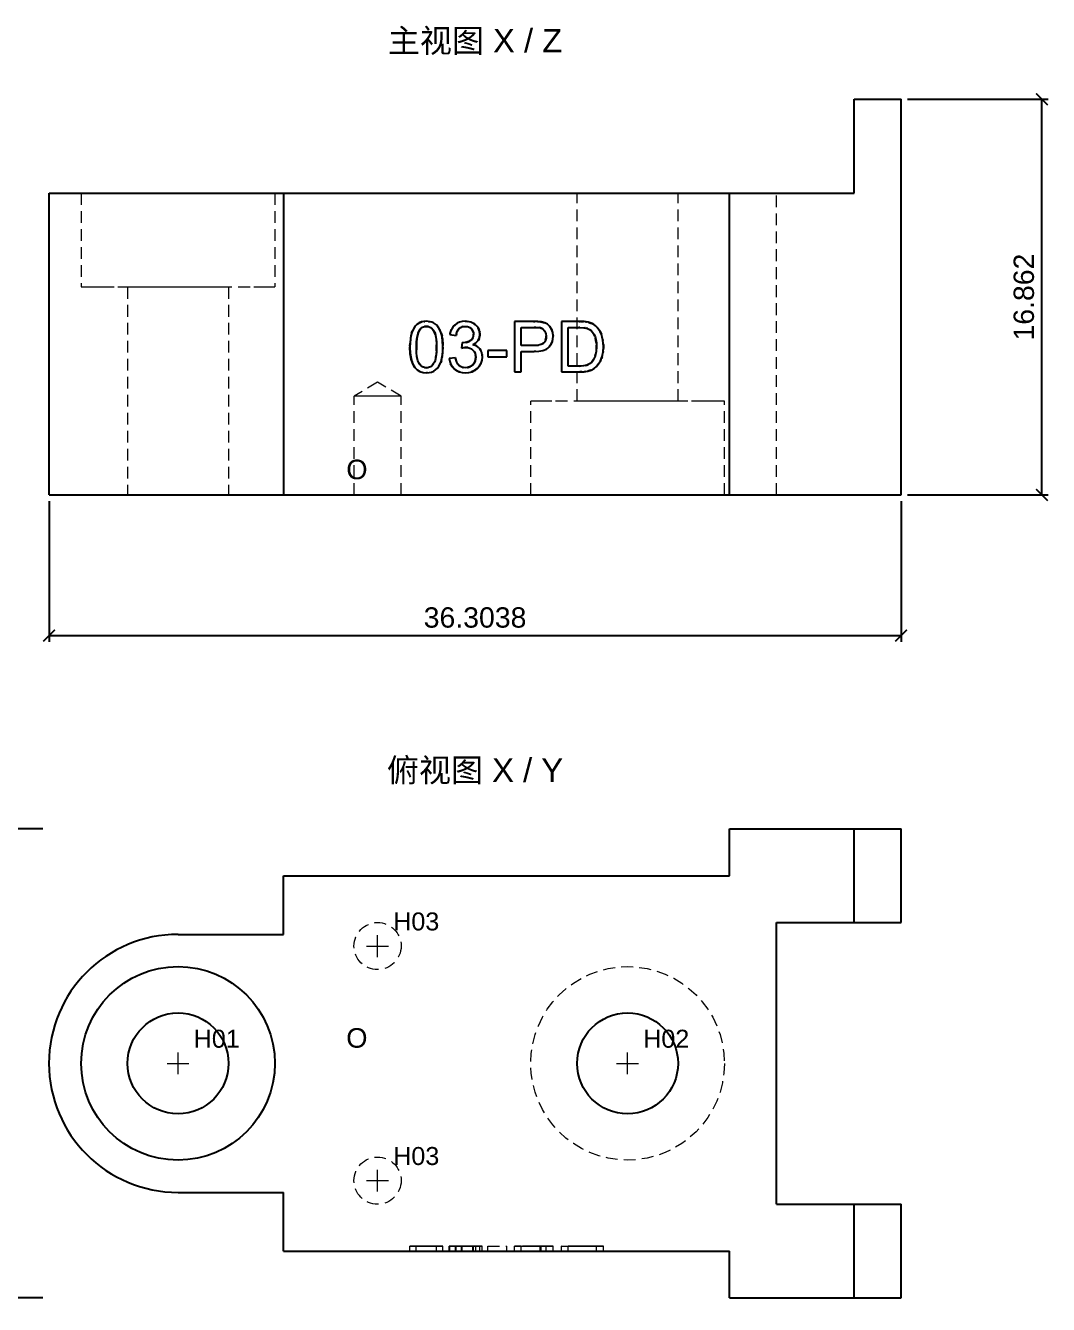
# Model space of a CAD drawing. Header units: millimetres. Extents: x 6 to 222, y 20 to 91.
# Drawn here: x 34.5 to 78.1, y 20.4 to 74.9 of the extents above; entities that cross this region are included whole.
import ezdxf
from ezdxf.enums import TextEntityAlignment as Align

# ---------------------------------------------------------------- set-up
doc = ezdxf.new("R2010")
doc.units = ezdxf.units.MM
doc.linetypes.add('WP_HIDDEN', pattern=[2.3, 1.5, -0.8])
for name, color, linetype, lineweight in [('ANNOTATIONS', 7, 'CONTINUOUS', 18), ('DIMENSIONS', 7, 'CONTINUOUS', 18), ('HIDDEN', 7, 'WP_HIDDEN', 13), ('VISIBLE', 7, 'CONTINUOUS', 25)]:
    doc.layers.add(name, color=color, linetype=linetype, lineweight=lineweight)
doc.styles.add('CJK', font='Arial Unicode.ttf')
doc.styles.add('OpenSansCondensed-Light', font='OpenSansCondensed-Light.ttf')
doc.dimstyles.new('EZDXF', dxfattribs={"dimtxt": 0.25, "dimasz": 0.175, "dimexe": 0.375, "dimexo": 0.125, "dimgap": 0.1, "dimtad": 1, "dimlfac": 100, "dimzin": 12, "dimdsep": 46, "dimtxsty": 'OpenSansCondensed-Light', "dimblk": 'ARCHTICK', "dimcen": 2.5, "dimazin": 3, "dimtfac": 0.5, "dimtmove": 2, "dimatfit": 3})

# ---------------------------------------------------------------- blocks, each defined once
blk = doc.blocks.new('_ARCHTICK')
at = {"color": 0, "linetype": 'BYBLOCK', "const_width": 0.15}
blk.add_lwpolyline([(-0.5, -0.5), (0.5, 0.5)], dxfattribs=at)

msp = doc.modelspace()

# ---------------------------------------------------------------- linework, layer by layer
at = {"layer": 'ANNOTATIONS'}
for p, q in [((49.51229, 35.2), (49.51229, 36.13333)), ((49.04562, 35.66667), (49.97896, 35.66667)), ((41.01229, 30.2), (41.01229, 31.13333)), ((60.16409, 30.2), (60.16409, 31.13333)), ((40.54562, 30.66667), (41.47896, 30.66667)), ((59.69742, 30.66667), (60.63076, 30.66667)), ((49.04562, 25.66667), (49.97896, 25.66667)), ((49.51229, 25.2), (49.51229, 26.13333))]:
    msp.add_line(p, q, dxfattribs=at)
at = {"layer": 'HIDDEN', "ltscale": 0.333333}
for p, q in [((36.88977, 67.76433), (36.88977, 63.76433)), ((45.13977, 67.76433), (45.13977, 63.76433)), ((58.01657, 58.90233), (58.01657, 67.76433)), ((62.31657, 58.90233), (62.31657, 67.76433)), ((66.51477, 54.90233), (66.51477, 67.76433)), ((38.86477, 63.76433), (38.86477, 54.90233)), ((43.16477, 63.76433), (43.16477, 54.90233)), ((49.51477, 59.7062), (48.50977, 59.10233)), ((50.51977, 59.10233), (49.51477, 59.7062)), ((48.50977, 54.90233), (48.50977, 59.10233)), ((50.51977, 54.90233), (50.51977, 59.10233)), ((56.04157, 54.90233), (56.04157, 58.90233)), ((64.29157, 54.90233), (64.29157, 58.90233)), ((66.51477, 54.90233), (71.81857, 54.90233)), ((64.51229, 40.66667), (71.81609, 40.66667)), ((66.51229, 36.66667), (71.81609, 36.66667)), ((66.51229, 24.66667), (71.81609, 24.66667)), ((50.89206, 22.66667), (50.89206, 22.86667)), ((51.16376, 22.66667), (51.16376, 22.86667)), ((52.02437, 22.66667), (52.02437, 22.86667)), ((52.29607, 22.66667), (52.29607, 22.86667)), ((52.56629, 22.66667), (52.56629, 22.86667)), ((52.56629, 22.86667), (52.83065, 22.86667)), ((52.83065, 22.66667), (52.56629, 22.66667)), ((52.85708, 22.86667), (52.59273, 22.86667)), ((52.59273, 22.66667), (52.59273, 22.86667)), ((52.59273, 22.66667), (52.85708, 22.66667)), ((52.83065, 22.66667), (52.83065, 22.86667)), ((52.85708, 22.66667), (52.85708, 22.86667)), ((53.08766, 22.66667), (53.08766, 22.86667)), ((53.08766, 22.86667), (53.11703, 22.86667)), ((53.11703, 22.66667), (53.08766, 22.66667)), ((53.11703, 22.66667), (53.11703, 22.86667)), ((53.57377, 22.66667), (53.57377, 22.86667)), ((53.59874, 22.66667), (53.59874, 22.86667)), ((53.69567, 22.66667), (53.69567, 22.86667)), ((53.87043, 22.66667), (53.87043, 22.86667)), ((53.97617, 22.66667), (53.97617, 22.86667)), ((54.20822, 22.66667), (54.20822, 22.86667)), ((54.20822, 22.86667), (55.02037, 22.86667)), ((55.02037, 22.66667), (54.20822, 22.66667)), ((55.02037, 22.66667), (55.02037, 22.86667)), ((55.3464, 22.66667), (55.3464, 22.86667)), ((55.3464, 22.86667), (56.15855, 22.86667)), ((55.63131, 22.86667), (55.3464, 22.86667)), ((56.15855, 22.66667), (55.3464, 22.66667)), ((55.3464, 22.66667), (55.63131, 22.66667)), ((56.18352, 22.86667), (55.63131, 22.86667)), ((55.63131, 22.66667), (55.63131, 22.86667)), ((55.63131, 22.86667), (56.18792, 22.86667)), ((56.18205, 22.86667), (55.63131, 22.86667)), ((55.63131, 22.66667), (56.18352, 22.66667)), ((56.18792, 22.66667), (55.63131, 22.66667)), ((55.63131, 22.66667), (56.18205, 22.66667)), ((56.44787, 22.66667), (56.44787, 22.86667)), ((56.48605, 22.66667), (56.48605, 22.86667)), ((56.69607, 22.66667), (56.69607, 22.86667)), ((56.98979, 22.66667), (56.98979, 22.86667)), ((57.35254, 22.66667), (57.35254, 22.86667)), ((57.35254, 22.86667), (58.0942, 22.86667)), ((58.12945, 22.86667), (57.35254, 22.86667)), ((58.0942, 22.66667), (57.35254, 22.66667)), ((57.35254, 22.66667), (58.12945, 22.66667)), ((57.63746, 22.86667), (58.09714, 22.86667)), ((58.08979, 22.86667), (57.63746, 22.86667)), ((57.63746, 22.66667), (57.63746, 22.86667)), ((58.09714, 22.66667), (57.63746, 22.66667)), ((57.63746, 22.66667), (58.08979, 22.66667)), ((58.83879, 22.66667), (58.83879, 22.86667)), ((59.13252, 22.66667), (59.13252, 22.86667)), ((64.51229, 20.66667), (71.81609, 20.66667))]:
    msp.add_line(p, q, dxfattribs=at)
for points in [[(36.88977, 67.76433), (36.99319, 67.76433), (37.29827, 67.76433), (37.78971, 67.76433), (38.44287, 67.76433), (39.225, 67.76433), (40.09687, 67.76433), (41.01477, 67.76433), (41.93267, 67.76433), (42.80454, 67.76433), (43.58666, 67.76433), (44.23982, 67.76433), (44.73126, 67.76433), (45.03634, 67.76433), (45.13977, 67.76433)], [(62.31657, 67.76433), (62.26266, 67.76433), (62.10365, 67.76433), (61.8475, 67.76433), (61.50707, 67.76433), (61.09942, 67.76433), (60.64499, 67.76433), (60.16657, 67.76433), (59.68815, 67.76433), (59.23372, 67.76433), (58.82606, 67.76433), (58.48563, 67.76433), (58.22948, 67.76433), (58.07047, 67.76433), (58.01657, 67.76433)], [(36.88977, 63.76433), (36.99319, 63.76433), (37.29827, 63.76433), (37.78971, 63.76433), (38.44287, 63.76433), (39.225, 63.76433), (40.09687, 63.76433), (41.01477, 63.76433), (41.93267, 63.76433), (42.80454, 63.76433), (43.58666, 63.76433), (44.23982, 63.76433), (44.73126, 63.76433), (45.03634, 63.76433), (45.13977, 63.76433)], [(38.86477, 63.76433), (38.91867, 63.76433), (39.07768, 63.76433), (39.33383, 63.76433), (39.67426, 63.76433), (40.08192, 63.76433), (40.53635, 63.76433), (41.01477, 63.76433), (41.49319, 63.76433), (41.94762, 63.76433), (42.35527, 63.76433), (42.6957, 63.76433), (42.95185, 63.76433), (43.11086, 63.76433), (43.16477, 63.76433)], [(51.11008, 62.07782), (51.20662, 62.17603)], [(51.2723, 62.2218), (51.28705, 62.23017)], [(51.39242, 62.27416), (51.46402, 62.29119)], [(51.46425, 62.29123), (51.49274, 62.29566)], [(51.52411, 62.29916), (51.59654, 62.30233)], [(51.59654, 62.30233), (51.6572, 62.3001)], [(51.65721, 62.3001), (51.67901, 62.29813)], [(51.74988, 62.28696), (51.82821, 62.26467), (51.90055, 62.23257)], [(51.90055, 62.23257), (51.96742, 62.19069)], [(51.984, 62.17814), (52.0568, 62.10969)], [(52.8155, 62.15621), (52.90665, 62.22014), (53.00826, 62.2658), (53.12033, 62.2932), (53.24287, 62.30233)], [(53.33398, 62.29706), (53.45449, 62.27212), (53.56744, 62.2267)], [(53.56744, 62.2267), (53.60292, 62.20723)], [(53.66482, 62.1654), (53.73676, 62.09854), (53.79434, 62.02036)], [(56.21527, 62.29317), (56.3285, 62.28963)], [(56.43699, 62.28064), (56.48853, 62.27296)], [(56.6194, 62.24002), (56.69084, 62.20987), (56.75435, 62.17236)], [(58.15752, 62.29304), (58.18217, 62.29255)], [(58.28132, 62.28842), (58.31124, 62.28635)], [(58.31278, 62.28623), (58.37845, 62.27984)], [(58.41584, 62.27479), (58.47999, 62.26268)], [(58.47999, 62.26268), (58.50955, 62.25534)], [(58.64587, 62.20553), (58.71516, 62.16753)], [(50.8986, 61.36814), (50.92024, 61.59034), (50.96056, 61.77711)], [(51.00286, 61.89495), (51.06455, 62.01338)], [(51.51506, 62.07564), (51.41308, 62.0354), (51.32735, 61.96105)], [(51.87839, 61.94065), (51.78268, 62.02809), (51.72951, 62.05657), (51.6728, 62.07489)], [(52.02566, 61.30314), (52.00868, 61.55694), (51.9716, 61.75292)], [(52.11644, 62.03137), (52.17794, 61.91873), (52.22801, 61.78826)], [(52.25973, 61.67009), (52.27824, 61.56174)], [(52.59521, 61.74426), (52.60329, 61.78398)], [(52.66064, 61.95272), (52.70108, 62.02533), (52.74941, 62.0903)], [(52.93583, 61.91987), (52.90094, 61.85229), (52.87481, 61.77315)], [(53.12302, 62.06622), (53.09629, 62.05634)], [(53.24875, 62.08498), (53.14746, 62.07319)], [(53.35417, 62.07241), (53.24875, 62.08498)], [(53.40931, 62.0532), (53.35418, 62.07241)], [(53.45899, 62.02538), (53.40932, 62.0532)], [(53.52619, 61.52807), (53.5764, 61.60885), (53.59952, 61.70876)], [(53.60122, 61.74866), (53.58707, 61.85173)], [(53.83631, 61.93572), (53.85997, 61.85934)], [(53.86643, 61.6629), (53.85301, 61.6056)], [(53.86418, 61.83888), (53.86977, 61.8009)], [(56.39423, 62.03033), (56.25491, 62.03874)], [(56.57124, 61.95771), (56.52398, 61.99031)], [(56.66294, 61.83685), (56.63025, 61.89332)], [(56.68659, 61.76826), (56.68154, 61.78718)], [(56.69541, 61.71812), (56.68659, 61.76826)], [(56.69443, 61.59474), (56.69682, 61.61772)], [(56.69803, 61.68518), (56.69541, 61.7181)], [(56.80096, 62.13554), (56.85362, 62.08027), (56.89937, 62.01519)], [(56.90243, 62.01006), (56.92692, 61.96455)], [(56.95048, 61.90993), (56.98764, 61.75413)], [(56.99227, 61.67082), (56.98311, 61.54951), (56.95564, 61.43705)], [(58.34564, 62.02379), (58.1325, 62.03916)], [(58.41866, 62.0089), (58.35526, 62.02226)], [(58.55822, 61.94316), (58.46089, 61.99539)], [(58.73039, 61.75233), (58.66279, 61.84661), (58.58732, 61.92115)], [(58.80318, 61.57538), (58.77496, 61.66205)], [(58.91282, 61.98752), (58.97686, 61.89441)], [(59.05055, 61.74058), (59.08649, 61.62839), (59.11253, 61.5087)], [(50.89454, 61.20233), (50.89477, 61.24302)], [(51.16803, 61.08006), (51.17865, 60.90244), (51.19882, 60.75211), (51.22854, 60.62907), (51.26781, 60.53332)], [(52.29727, 61.10776), (52.28829, 60.94657)], [(52.29804, 61.2665), (52.29855, 61.20233)], [(53.22466, 61.18608), (53.09013, 61.15974)], [(53.14722, 61.38934), (53.1621, 61.38885)], [(53.1621, 61.38885), (53.28355, 61.40114)], [(53.51709, 61.12168), (53.44094, 61.16077), (53.35567, 61.18318)], [(53.41068, 61.44523), (53.4661, 61.47697)], [(53.62215, 61.32984), (53.57625, 61.30661)], [(53.75808, 61.43662), (53.70629, 61.38687), (53.6451, 61.34327)], [(53.65264, 61.28394), (53.77797, 61.21724)], [(53.78326, 61.2133), (53.87291, 61.12376)], [(53.84531, 61.58259), (53.83525, 61.55747)], [(56.1904, 61.26989), (56.32428, 61.27697)], [(56.8175, 61.206), (56.7224, 61.12871), (56.59757, 61.07145), (56.44303, 61.03425), (56.25876, 61.01709)], [(56.34442, 61.27952), (56.34443, 61.27952)], [(56.37499, 61.28435), (56.50057, 61.32118)], [(56.58252, 61.37269), (56.63485, 61.43157), (56.6716, 61.50169)], [(58.8113, 60.91672), (58.83869, 61.13239)], [(58.84068, 61.28137), (58.83377, 61.39829)], [(59.11683, 61.48204), (59.13314, 61.31276)], [(59.13296, 61.13833), (59.12251, 61.01192)], [(59.13338, 61.14812), (59.13296, 61.13833)], [(51.92521, 60.53407), (51.96175, 60.62136), (51.99018, 60.73167)], [(52.00173, 60.79795), (52.02375, 61.04404)], [(52.206, 60.54941), (52.19033, 60.5106)], [(52.26656, 60.77661), (52.2336, 60.63205)], [(52.28829, 60.94656), (52.26981, 60.79586)], [(52.62643, 60.48428), (52.58922, 60.59138), (52.56877, 60.70888)], [(52.85261, 60.66369), (52.88695, 60.56752), (52.92995, 60.48839)], [(53.68333, 60.89114), (53.63683, 60.99911)], [(53.97865, 60.77643), (53.9658, 60.64081), (53.92725, 60.51593), (53.863, 60.4018), (53.77304, 60.29839)], [(53.91723, 61.05379), (53.95051, 60.97303), (53.97096, 60.88382)], [(53.97598, 60.84094), (53.97865, 60.77643)], [(58.7114, 60.65517), (58.71605, 60.66302)], [(58.72063, 60.67099), (58.78473, 60.81829)], [(59.00586, 60.60731), (58.93085, 60.4805)], [(59.05253, 60.71817), (59.01896, 60.63529)], [(59.11921, 60.98664), (59.07772, 60.79406)], [(51.59654, 60.1038), (51.44922, 60.11775), (51.31861, 60.15961), (51.20469, 60.22937), (51.10749, 60.32703)], [(51.3146, 60.4647), (51.40928, 60.37718), (51.46162, 60.34859), (51.51731, 60.33009)], [(51.88188, 60.16324), (51.77063, 60.12363), (51.64577, 60.10523)], [(51.67577, 60.33013), (51.73148, 60.34871), (51.78385, 60.37744), (51.87855, 60.46538)], [(51.98793, 60.23084), (51.90145, 60.17315)], [(52.19033, 60.5106), (52.10211, 60.35291), (52.04827, 60.28742), (51.98793, 60.23084)], [(53.25315, 60.10233), (53.12921, 60.11107), (53.01521, 60.13727)], [(53.05257, 60.37285), (53.13896, 60.33633)], [(53.15329, 60.33262), (53.1533, 60.33261)], [(53.15843, 60.33142), (53.25462, 60.32116)], [(53.5195, 60.14389), (53.39208, 60.11272), (53.25315, 60.10233)], [(53.25462, 60.32116), (53.33402, 60.32744)], [(53.34733, 60.32983), (53.3622, 60.33299)], [(58.18602, 60.39638), (58.36857, 60.41714)], [(58.2976, 60.14785), (58.21212, 60.14214)], [(58.32804, 60.15102), (58.2976, 60.14785)], [(58.47778, 60.17723), (58.36944, 60.15639)], [(58.47143, 60.44784), (58.49834, 60.45926)], [(58.52146, 60.47045), (58.5454, 60.48361)], [(58.73479, 60.28518), (58.60178, 60.21625)], [(58.85217, 60.38511), (58.73479, 60.28518)], [(50.51977, 59.10233), (50.49457, 59.10233), (50.42024, 59.10233), (50.30051, 59.10233), (50.14137, 59.10233), (49.95082, 59.10233), (49.7384, 59.10233), (49.51477, 59.10233), (49.29113, 59.10233), (49.07871, 59.10233), (48.88816, 59.10233), (48.72903, 59.10233), (48.60929, 59.10233), (48.53496, 59.10233), (48.50977, 59.10233)], [(64.29157, 58.90233), (64.18814, 58.90233), (63.88306, 58.90233), (63.39162, 58.90233), (62.73846, 58.90233), (61.95634, 58.90233), (61.08447, 58.90233), (60.16657, 58.90233), (59.24867, 58.90233), (58.3768, 58.90233), (57.59467, 58.90233), (56.94151, 58.90233), (56.45007, 58.90233), (56.14499, 58.90233), (56.04157, 58.90233)], [(62.31657, 58.90233), (62.26266, 58.90233), (62.10365, 58.90233), (61.8475, 58.90233), (61.50707, 58.90233), (61.09942, 58.90233), (60.64499, 58.90233), (60.16657, 58.90233), (59.68815, 58.90233), (59.23372, 58.90233), (58.82606, 58.90233), (58.48563, 58.90233), (58.22948, 58.90233), (58.07047, 58.90233), (58.01657, 58.90233)], [(38.86477, 54.90233), (38.91867, 54.90233), (39.07768, 54.90233), (39.33383, 54.90233), (39.67426, 54.90233), (40.08192, 54.90233), (40.53635, 54.90233), (41.01477, 54.90233), (41.49319, 54.90233), (41.94762, 54.90233), (42.35527, 54.90233), (42.6957, 54.90233), (42.95185, 54.90233), (43.11086, 54.90233), (43.16477, 54.90233)], [(50.51977, 54.90233), (50.49457, 54.90233), (50.42024, 54.90233), (50.30051, 54.90233), (50.14137, 54.90233), (49.95082, 54.90233), (49.7384, 54.90233), (49.51477, 54.90233), (49.29113, 54.90233), (49.07871, 54.90233), (48.88816, 54.90233), (48.72903, 54.90233), (48.60929, 54.90233), (48.53496, 54.90233), (48.50977, 54.90233)], [(64.29157, 54.90233), (64.18814, 54.90233), (63.88306, 54.90233), (63.39162, 54.90233), (62.73846, 54.90233), (61.95634, 54.90233), (61.08447, 54.90233), (60.16657, 54.90233), (59.24867, 54.90233), (58.3768, 54.90233), (57.59467, 54.90233), (56.94151, 54.90233), (56.45007, 54.90233), (56.14499, 54.90233), (56.04157, 54.90233)], [(51.10501, 22.86667), (51.01185, 22.86667), (50.9453, 22.86667), (50.90537, 22.86667), (50.89206, 22.86667)], [(50.89206, 22.86667), (50.9117, 22.86667), (50.97063, 22.86667)], [(50.97063, 22.66667), (50.93494, 22.66667), (50.91052, 22.66667), (50.89206, 22.66667)], [(50.89206, 22.66667), (50.9028, 22.66667), (50.93834, 22.66667), (51.00411, 22.66667), (51.10501, 22.66667)], [(50.97063, 22.86667), (51.0683, 22.86667), (51.20414, 22.86667)], [(51.20414, 22.66667), (51.13069, 22.66667), (51.0673, 22.66667), (50.97063, 22.66667)], [(51.59406, 22.86667), (51.44674, 22.86667), (51.31613, 22.86667), (51.20222, 22.86667), (51.10501, 22.86667)], [(51.10501, 22.66667), (51.20247, 22.66667), (51.31758, 22.66667), (51.44885, 22.66667), (51.59406, 22.66667)], [(51.16376, 22.86667), (51.17151, 22.86667), (51.19478, 22.86667), (51.23356, 22.86667), (51.28786, 22.86667)], [(51.30034, 22.86667), (51.24058, 22.86667), (51.1979, 22.86667), (51.17229, 22.86667), (51.16376, 22.86667)], [(51.28786, 22.66667), (51.22842, 22.66667), (51.19026, 22.66667), (51.16987, 22.66667), (51.16376, 22.66667)], [(51.16376, 22.66667), (51.17059, 22.66667), (51.19324, 22.66667), (51.23531, 22.66667), (51.30034, 22.66667)], [(51.20414, 22.86667), (51.28662, 22.86667), (51.37909, 22.86667), (51.48158, 22.86667), (51.59406, 22.86667)], [(51.59406, 22.66667), (51.38036, 22.66667), (51.20414, 22.66667)], [(51.28786, 22.86667), (51.42646, 22.86667), (51.59406, 22.86667)], [(51.59406, 22.66667), (51.42558, 22.66667), (51.28786, 22.66667)], [(51.59113, 22.86667), (51.42738, 22.86667), (51.30034, 22.86667)], [(51.30034, 22.66667), (51.42722, 22.66667), (51.59113, 22.66667)], [(51.90027, 22.86667), (51.76094, 22.86667), (51.59113, 22.86667)], [(51.59113, 22.66667), (51.76173, 22.66667), (51.90027, 22.66667)], [(51.59406, 22.86667), (51.75671, 22.86667), (51.89807, 22.86667)], [(51.98545, 22.86667), (51.90289, 22.86667), (51.81014, 22.86667), (51.70719, 22.86667), (51.59406, 22.86667)], [(51.59406, 22.86667), (51.76167, 22.86667), (51.90027, 22.86667)], [(51.59406, 22.66667), (51.80882, 22.66667), (51.90222, 22.66667), (51.98545, 22.66667)], [(51.89807, 22.66667), (51.75616, 22.66667), (51.59406, 22.66667)], [(51.90027, 22.66667), (51.76257, 22.66667), (51.59406, 22.66667)], [(51.89807, 22.86667), (52.0174, 22.86667), (52.11396, 22.86667)], [(52.11396, 22.66667), (52.01752, 22.66667), (51.89807, 22.66667)], [(51.90027, 22.86667), (51.95457, 22.86667), (51.99335, 22.86667), (52.01662, 22.86667), (52.02437, 22.86667)], [(52.02437, 22.66667), (52.01825, 22.66667), (51.99784, 22.66667), (51.95967, 22.66667), (51.90027, 22.66667)], [(51.90027, 22.66667), (51.95974, 22.66667), (51.9979, 22.66667), (52.01827, 22.66667), (52.02437, 22.66667)], [(52.21823, 22.86667), (52.12112, 22.86667), (51.98545, 22.86667)], [(51.98545, 22.66667), (52.05885, 22.66667), (52.1221, 22.66667), (52.17519, 22.66667), (52.21823, 22.66667)], [(52.11396, 22.86667), (52.18996, 22.86667), (52.2476, 22.86667)], [(52.2476, 22.66667), (52.19036, 22.66667), (52.11396, 22.66667)], [(52.29607, 22.86667), (52.27661, 22.86667), (52.21823, 22.86667)], [(52.21823, 22.66667), (52.25357, 22.66667), (52.27776, 22.66667), (52.29607, 22.66667)], [(52.2476, 22.86667), (52.28395, 22.86667), (52.29607, 22.86667)], [(52.29607, 22.66667), (52.28456, 22.66667), (52.2476, 22.66667)], [(52.77998, 22.86667), (52.69641, 22.86667), (52.63293, 22.86667), (52.58956, 22.86667), (52.56629, 22.86667)], [(52.56629, 22.66667), (52.58926, 22.66667), (52.63253, 22.66667), (52.69626, 22.66667), (52.77998, 22.66667)], [(52.59273, 22.86667), (52.62467, 22.86667), (52.67204, 22.86667), (52.73482, 22.86667), (52.81302, 22.86667)], [(52.81302, 22.66667), (52.73407, 22.66667), (52.67104, 22.66667), (52.62403, 22.66667), (52.59273, 22.66667)], [(53.25067, 22.86667), (53.11496, 22.86667), (52.99128, 22.86667), (52.87962, 22.86667), (52.77998, 22.86667)], [(52.77998, 22.66667), (52.88027, 22.66667), (52.99284, 22.66667), (53.11672, 22.66667), (53.25067, 22.66667)], [(52.81302, 22.86667), (52.90417, 22.86667), (53.00578, 22.86667), (53.11785, 22.86667), (53.24039, 22.86667)], [(53.24039, 22.66667), (53.00705, 22.66667), (52.90475, 22.66667), (52.81302, 22.66667)], [(52.83065, 22.86667), (52.89215, 22.86667), (52.98559, 22.86667)], [(52.98559, 22.66667), (52.8911, 22.66667), (52.83065, 22.66667)], [(52.98926, 22.86667), (52.90481, 22.86667), (52.85708, 22.86667)], [(52.85708, 22.66667), (52.90426, 22.66667), (52.98926, 22.66667)], [(52.98559, 22.86667), (53.10693, 22.86667), (53.25214, 22.86667)], [(53.25214, 22.66667), (53.10711, 22.66667), (52.98559, 22.66667)], [(53.24627, 22.86667), (53.10491, 22.86667), (52.98926, 22.86667)], [(52.98926, 22.66667), (53.10514, 22.66667), (53.24627, 22.66667)], [(53.27417, 22.86667), (53.19009, 22.86667), (53.08766, 22.86667)], [(53.08766, 22.66667), (53.18975, 22.66667), (53.27417, 22.66667)], [(53.11703, 22.86667), (53.15962, 22.86667)], [(53.15962, 22.66667), (53.11703, 22.66667)], [(53.15962, 22.86667), (53.32007, 22.86667), (53.46362, 22.86667)], [(53.46362, 22.66667), (53.31989, 22.66667), (53.15962, 22.66667)], [(53.24039, 22.86667), (53.40965, 22.86667), (53.56496, 22.86667)], [(53.56496, 22.66667), (53.40941, 22.66667), (53.24039, 22.66667)], [(53.50034, 22.86667), (53.38762, 22.86667), (53.24627, 22.86667)], [(53.24627, 22.66667), (53.3873, 22.66667), (53.50034, 22.66667)], [(53.77057, 22.86667), (53.66097, 22.86667), (53.53779, 22.86667), (53.40102, 22.86667), (53.25067, 22.86667)], [(53.25067, 22.66667), (53.3989, 22.66667), (53.53601, 22.66667), (53.66033, 22.66667), (53.77057, 22.66667)], [(53.25214, 22.86667), (53.42415, 22.86667), (53.56716, 22.86667)], [(53.56716, 22.66667), (53.42404, 22.66667), (53.25214, 22.66667)], [(53.57671, 22.86667), (53.44159, 22.86667), (53.27417, 22.86667)], [(53.27417, 22.66667), (53.44122, 22.66667), (53.57671, 22.66667)], [(53.46362, 22.86667), (53.52274, 22.86667), (53.56496, 22.86667), (53.59029, 22.86667), (53.59874, 22.86667)], [(53.59874, 22.66667), (53.59043, 22.66667), (53.56519, 22.66667), (53.52284, 22.66667), (53.46362, 22.66667)], [(53.59874, 22.86667), (53.59259, 22.86667), (53.57414, 22.86667), (53.54339, 22.86667), (53.50034, 22.86667)], [(53.50034, 22.66667), (53.5434, 22.66667), (53.57419, 22.66667), (53.59263, 22.66667), (53.59874, 22.66667)], [(53.56496, 22.86667), (53.69585, 22.86667), (53.79186, 22.86667)], [(53.79186, 22.66667), (53.69562, 22.66667), (53.56496, 22.66667)], [(53.56716, 22.86667), (53.62338, 22.86667), (53.66354, 22.86667), (53.68764, 22.86667), (53.69567, 22.86667)], [(53.69567, 22.66667), (53.68771, 22.66667), (53.66363, 22.66667), (53.62338, 22.66667), (53.56716, 22.66667)], [(53.79553, 22.86667), (53.70264, 22.86667), (53.57377, 22.86667)], [(53.57377, 22.86667), (53.66391, 22.86667), (53.7434, 22.86667), (53.81224, 22.86667), (53.87043, 22.86667)], [(53.87043, 22.66667), (53.81202, 22.66667), (53.74287, 22.66667), (53.57377, 22.66667)], [(53.57377, 22.66667), (53.70226, 22.66667), (53.79553, 22.66667)], [(53.69567, 22.86667), (53.68823, 22.86667), (53.66593, 22.86667), (53.62875, 22.86667), (53.57671, 22.86667)], [(53.57671, 22.66667), (53.62881, 22.66667), (53.66606, 22.66667), (53.68831, 22.66667), (53.69567, 22.66667)], [(53.97617, 22.86667), (53.96332, 22.86667), (53.92477, 22.86667), (53.86052, 22.86667), (53.77057, 22.86667)], [(53.77057, 22.66667), (53.86009, 22.66667), (53.92472, 22.66667), (53.96343, 22.66667), (53.97617, 22.66667)], [(53.79186, 22.86667), (53.85079, 22.86667), (53.87043, 22.86667)], [(53.87043, 22.66667), (53.85076, 22.66667), (53.79186, 22.66667)], [(53.87043, 22.86667), (53.85171, 22.86667), (53.79553, 22.86667)], [(53.79553, 22.66667), (53.85172, 22.66667), (53.87043, 22.66667)], [(53.87043, 22.86667), (53.91669, 22.86667), (53.94974, 22.86667), (53.96957, 22.86667), (53.97617, 22.86667)], [(53.97617, 22.66667), (53.9697, 22.66667), (53.95004, 22.66667), (53.91697, 22.66667), (53.87043, 22.66667)], [(56.15855, 22.86667), (56.25943, 22.86667), (56.34764, 22.86667), (56.42318, 22.86667), (56.48605, 22.86667)], [(56.48605, 22.66667), (56.4217, 22.66667), (56.34521, 22.66667), (56.25726, 22.66667), (56.15855, 22.66667)], [(56.44787, 22.86667), (56.40427, 22.86667), (56.34543, 22.86667), (56.27136, 22.86667), (56.18205, 22.86667)], [(56.18205, 22.66667), (56.26943, 22.66667), (56.34345, 22.66667), (56.40319, 22.66667), (56.44787, 22.66667)], [(56.81503, 22.86667), (56.71002, 22.86667), (56.56977, 22.86667), (56.39426, 22.86667), (56.18352, 22.86667)], [(56.18352, 22.66667), (56.37933, 22.66667), (56.55428, 22.66667), (56.7018, 22.66667), (56.81503, 22.66667)], [(56.18792, 22.86667), (56.31597, 22.86667), (56.424, 22.86667), (56.51203, 22.86667), (56.58005, 22.86667)], [(56.58005, 22.66667), (56.50966, 22.66667), (56.41962, 22.66667), (56.31171, 22.66667), (56.18792, 22.66667)], [(56.62778, 22.86667), (56.54865, 22.86667), (56.44787, 22.86667)], [(56.44787, 22.66667), (56.54868, 22.66667), (56.62778, 22.66667)], [(56.48605, 22.86667), (56.63181, 22.86667), (56.75187, 22.86667)], [(56.75187, 22.66667), (56.63127, 22.66667), (56.48605, 22.66667)], [(56.58005, 22.86667), (56.63081, 22.86667), (56.66706, 22.86667), (56.68882, 22.86667), (56.69607, 22.86667)], [(56.69607, 22.66667), (56.68895, 22.66667), (56.66734, 22.66667), (56.63102, 22.66667), (56.58005, 22.66667)], [(56.69607, 22.86667), (56.67899, 22.86667), (56.62778, 22.86667)], [(56.62778, 22.66667), (56.67906, 22.66667), (56.69607, 22.66667)], [(56.75187, 22.86667), (56.84862, 22.86667), (56.92444, 22.86667)], [(56.92444, 22.66667), (56.84883, 22.66667), (56.75187, 22.66667)], [(56.98979, 22.86667), (56.97887, 22.86667), (56.9461, 22.86667), (56.89149, 22.86667), (56.81503, 22.86667)], [(56.81503, 22.66667), (56.89158, 22.66667), (56.9464, 22.66667), (56.97906, 22.66667), (56.98979, 22.66667)], [(56.92444, 22.86667), (56.97345, 22.86667), (56.98979, 22.86667)], [(56.98979, 22.66667), (56.97351, 22.66667), (56.92444, 22.66667)], [(58.45842, 22.86667), (58.39242, 22.86667), (58.30898, 22.86667), (58.20811, 22.86667), (58.08979, 22.86667)], [(58.08979, 22.66667), (58.2044, 22.66667), (58.30498, 22.66667), (58.3901, 22.66667), (58.45842, 22.66667)], [(58.0942, 22.86667), (58.21233, 22.86667), (58.31559, 22.86667), (58.40399, 22.86667), (58.47751, 22.86667)], [(58.47751, 22.66667), (58.4017, 22.66667), (58.31187, 22.66667), (58.20902, 22.66667), (58.0942, 22.66667)], [(58.09714, 22.86667), (58.19787, 22.86667), (58.28714, 22.86667), (58.36493, 22.86667), (58.43125, 22.86667)], [(58.43125, 22.66667), (58.36358, 22.66667), (58.28496, 22.66667), (58.09714, 22.66667)], [(58.47531, 22.86667), (58.31357, 22.86667), (58.12945, 22.86667)], [(58.12945, 22.66667), (58.31248, 22.66667), (58.47531, 22.66667)], [(58.43125, 22.86667), (58.54011, 22.86667), (58.62437, 22.86667)], [(58.62437, 22.66667), (58.53984, 22.66667), (58.43125, 22.66667)], [(58.72791, 22.86667), (58.6051, 22.86667), (58.45842, 22.86667)], [(58.45842, 22.66667), (58.60606, 22.66667), (58.72791, 22.66667)], [(58.73232, 22.86667), (58.61483, 22.86667), (58.47531, 22.86667)], [(58.47531, 22.66667), (58.61437, 22.66667), (58.73232, 22.66667)], [(58.47751, 22.86667), (58.64897, 22.86667), (58.79326, 22.86667)], [(58.79326, 22.66667), (58.64851, 22.66667), (58.47751, 22.66667)], [(58.62437, 22.86667), (58.71451, 22.86667), (58.78225, 22.86667)], [(58.78225, 22.66667), (58.71494, 22.66667), (58.62437, 22.66667)], [(58.83879, 22.86667), (58.83186, 22.86667), (58.81107, 22.86667), (58.77642, 22.86667), (58.72791, 22.86667)], [(58.72791, 22.66667), (58.77798, 22.66667), (58.81253, 22.66667), (58.83243, 22.66667), (58.83879, 22.66667)], [(58.92838, 22.86667), (58.73232, 22.86667)], [(58.73232, 22.66667), (58.92838, 22.66667)], [(58.78225, 22.86667), (58.82466, 22.86667), (58.83879, 22.86667)], [(58.83879, 22.66667), (58.82498, 22.66667), (58.78225, 22.66667)], [(58.79326, 22.86667), (58.87307, 22.86667), (58.94215, 22.86667), (59.00048, 22.86667), (59.04807, 22.86667)], [(59.04807, 22.66667), (59.0008, 22.66667), (58.94254, 22.66667), (58.87332, 22.66667), (58.79326, 22.66667)], [(59.07524, 22.86667), (59.00989, 22.86667), (58.92838, 22.86667)], [(58.92838, 22.66667), (59.0104, 22.66667), (59.07524, 22.66667)], [(59.04807, 22.86667), (59.08501, 22.86667), (59.1114, 22.86667), (59.12724, 22.86667), (59.13252, 22.86667)], [(59.13252, 22.66667), (59.1274, 22.66667), (59.11183, 22.66667), (59.08546, 22.66667), (59.04807, 22.66667)], [(59.13252, 22.86667), (59.1182, 22.86667), (59.07524, 22.86667)], [(59.07524, 22.66667), (59.11845, 22.66667), (59.13252, 22.66667)]]:
    msp.add_lwpolyline(points, dxfattribs=at)
for centre, radius in [((49.51229, 35.66667), 1.005), ((60.16409, 30.66667), 4.125), ((49.51229, 25.66667), 1.005)]:
    msp.add_circle(centre, radius, dxfattribs=at)
at = {"layer": 'VISIBLE'}
for p, q in [((69.81857, 67.76433), (69.81857, 71.76433)), ((69.81857, 71.76433), (71.81857, 71.76433)), ((71.81857, 54.90233), (71.81857, 71.76433)), ((35.51477, 54.90233), (35.51477, 67.76433)), ((41.01477, 67.76433), (45.51477, 67.76433)), ((45.51477, 67.76433), (64.51477, 67.76433)), ((45.51477, 54.90233), (45.51477, 67.76433)), ((64.51477, 67.76433), (69.81857, 67.76433)), ((64.51477, 54.90233), (64.51477, 67.76433)), ((66.51477, 67.76433), (69.81857, 67.76433)), ((56.16103, 62.29352), (55.34888, 62.29352)), ((55.34888, 62.29352), (55.34888, 60.14052)), ((58.09668, 62.29352), (57.35502, 62.29352)), ((57.35502, 62.29352), (57.35502, 60.14052)), ((52.59521, 61.74426), (52.85956, 61.69726)), ((55.63379, 61.26989), (55.63379, 62.03945)), ((55.63379, 62.03945), (56.18453, 62.03945)), ((57.63993, 60.39459), (57.63993, 62.03945)), ((57.63993, 62.03945), (58.09227, 62.03945)), ((53.11951, 61.39179), (53.09013, 61.15974)), ((56.1904, 61.26989), (55.63379, 61.26989)), ((52.83312, 60.74412), (52.56877, 60.70888)), ((55.02284, 61.05253), (54.21069, 61.05253)), ((54.21069, 61.05253), (54.21069, 60.78671)), ((54.21069, 60.78671), (55.02284, 60.78671)), ((55.02284, 60.78671), (55.02284, 61.05253)), ((55.63379, 60.14052), (55.63379, 61.01582)), ((55.63379, 61.01582), (56.18599, 61.01582)), ((55.34888, 60.14052), (55.63379, 60.14052)), ((57.35502, 60.14052), (58.13192, 60.14052)), ((58.09961, 60.39459), (57.63993, 60.39459)), ((41.01477, 54.90233), (45.51477, 54.90233)), ((45.51477, 54.90233), (64.51477, 54.90233)), ((64.51477, 54.90233), (71.81857, 54.90233)), ((64.51229, 40.66667), (69.81609, 40.66667)), ((64.51229, 38.66667), (64.51229, 40.66667)), ((69.81609, 40.66667), (71.81609, 40.66667)), ((69.81609, 36.66667), (69.81609, 40.66667)), ((71.81609, 36.66667), (71.81609, 40.66667)), ((45.51229, 38.66667), (64.51229, 38.66667)), ((45.51229, 36.16667), (45.51229, 38.66667)), ((66.51229, 24.66667), (66.51229, 36.66667)), ((66.51229, 36.66667), (69.81609, 36.66667)), ((69.81609, 36.66667), (71.81609, 36.66667)), ((41.01229, 36.16667), (45.51229, 36.16667)), ((41.01229, 25.16667), (45.51229, 25.16667)), ((45.51229, 22.66667), (45.51229, 25.16667)), ((66.51229, 24.66667), (69.81609, 24.66667)), ((69.81609, 20.66667), (69.81609, 24.66667)), ((69.81609, 24.66667), (71.81609, 24.66667)), ((71.81609, 20.66667), (71.81609, 24.66667)), ((45.51229, 22.66667), (64.51229, 22.66667)), ((64.51229, 20.66667), (64.51229, 22.66667)), ((64.51229, 20.66667), (69.81609, 20.66667)), ((69.81609, 20.66667), (71.81609, 20.66667))]:
    msp.add_line(p, q, dxfattribs=at)
for points in [[(35.51477, 67.76433), (35.54935, 67.76433), (35.65266, 67.76433), (35.82341, 67.76433), (36.05944, 67.76433), (36.35778, 67.76433), (36.71469, 67.76433), (37.12568, 67.76433), (37.58557, 67.76433), (38.08859, 67.76433), (38.62841, 67.76433), (39.19823, 67.76433), (39.7909, 67.76433), (40.39896, 67.76433), (41.01477, 67.76433)], [(51.20662, 62.17603), (51.13317, 62.10537), (51.06977, 62.02157), (51.01646, 61.92519), (50.97311, 61.81695)], [(51.59654, 62.30233), (51.48534, 62.29463), (51.38284, 62.27117), (51.28974, 62.23164), (51.20662, 62.17603)], [(51.20662, 62.17603), (51.2723, 62.2218)], [(51.28705, 62.23017), (51.39242, 62.27416)], [(51.46402, 62.29119), (51.46425, 62.29123)], [(51.49274, 62.29566), (51.52411, 62.29916)], [(51.90055, 62.23257), (51.83219, 62.26322), (51.75863, 62.28502), (51.59654, 62.30233)], [(51.6572, 62.3001), (51.65721, 62.3001)], [(51.67901, 62.29813), (51.74988, 62.28696)], [(52.11644, 62.03137), (52.02, 62.14727), (51.90055, 62.23257)], [(51.96742, 62.19069), (51.984, 62.17814)], [(52.8155, 62.15621), (52.73655, 62.07473), (52.67352, 61.97829), (52.62651, 61.86776), (52.59521, 61.74426)], [(52.74941, 62.0903), (52.8155, 62.15621)], [(53.24287, 62.30233), (53.12171, 62.29341), (53.00953, 62.26623), (52.90723, 62.22047), (52.8155, 62.15621)], [(53.56744, 62.2267), (53.49141, 62.25983), (53.41189, 62.28348), (53.24287, 62.30233)], [(53.24287, 62.30233), (53.33398, 62.29706)], [(53.79434, 62.02036), (53.75059, 62.0824), (53.6981, 62.13751), (53.63698, 62.18562), (53.56744, 62.2267)], [(53.60292, 62.20723), (53.66482, 62.1654)], [(56.48853, 62.27296), (56.34769, 62.28853), (56.16103, 62.29352)], [(56.16103, 62.29352), (56.21527, 62.29317)], [(56.3285, 62.28963), (56.43699, 62.28064)], [(56.75435, 62.17236), (56.63375, 62.2348), (56.48853, 62.27296)], [(56.48853, 62.27296), (56.6194, 62.24002)], [(56.92692, 61.96455), (56.8513, 62.08308), (56.75435, 62.17236)], [(56.75435, 62.17236), (56.80096, 62.13554)], [(58.47999, 62.26268), (58.31435, 62.28611), (58.09668, 62.29352)], [(58.09668, 62.29352), (58.15752, 62.29304)], [(58.18217, 62.29255), (58.28132, 62.28842)], [(58.31124, 62.28635), (58.31278, 62.28623)], [(58.37845, 62.27984), (58.41584, 62.27479)], [(58.79574, 62.10847), (58.72674, 62.16013), (58.65099, 62.20306), (58.56867, 62.23723), (58.47999, 62.26268)], [(58.50955, 62.25534), (58.64587, 62.20553)], [(58.71516, 62.16753), (58.79574, 62.10847)], [(50.97311, 61.81695), (50.93741, 61.68512), (50.91299, 61.53744), (50.899, 61.37589), (50.89454, 61.20233)], [(50.96056, 61.77711), (50.97311, 61.81695)], [(50.97311, 61.81695), (51.00286, 61.89495)], [(51.06455, 62.01338), (51.11008, 62.07782)], [(51.30282, 61.9293), (51.24306, 61.81007), (51.20038, 61.64916), (51.17477, 61.44658), (51.16624, 61.20233)], [(51.16624, 61.20233), (51.17307, 61.4228), (51.19571, 61.62299), (51.23778, 61.79515), (51.26725, 61.86765), (51.30282, 61.9293)], [(51.30282, 61.9293), (51.36144, 61.99649), (51.4297, 62.04487), (51.50727, 62.0739), (51.59361, 62.08351)], [(51.32735, 61.96105), (51.30282, 61.9293)], [(51.59361, 62.08351), (51.51506, 62.07564)], [(51.6728, 62.07489), (51.59361, 62.08351)], [(51.59361, 62.08351), (51.68265, 62.0725), (51.76421, 62.03937), (51.83768, 61.98445), (51.90275, 61.90874)], [(51.90275, 61.90874), (51.87839, 61.94065)], [(51.9716, 61.75292), (51.94061, 61.84071), (51.90275, 61.90874)], [(51.90275, 61.90874), (51.93535, 61.85222), (51.96222, 61.7838), (52.00038, 61.61729), (52.02075, 61.42051), (52.02685, 61.20233)], [(52.0568, 62.10969), (52.11644, 62.03137)], [(52.25008, 61.71121), (52.19284, 61.88465), (52.11644, 62.03137)], [(52.22801, 61.78826), (52.25008, 61.71121)], [(52.29855, 61.20233), (52.28704, 61.48313), (52.25008, 61.71121)], [(52.25008, 61.71121), (52.25973, 61.67009)], [(52.60329, 61.78398), (52.66064, 61.95272)], [(52.85956, 61.69726), (52.8785, 61.78694), (52.90674, 61.86567), (52.94446, 61.93286), (52.99174, 61.98805)], [(52.87481, 61.77315), (52.85956, 61.69726)], [(52.99174, 61.98805), (52.93583, 61.91987)], [(52.99174, 61.98805), (53.04642, 62.0305), (53.10762, 62.06083), (53.17514, 62.07897), (53.24875, 62.08498)], [(53.09629, 62.05634), (53.04134, 62.02724), (52.99174, 61.98805)], [(53.14746, 62.07319), (53.12302, 62.06622)], [(53.24875, 62.08498), (53.32263, 62.07907), (53.38978, 62.06123), (53.44991, 62.03136), (53.50282, 61.98952)], [(53.35418, 62.07241), (53.35417, 62.07241)], [(53.40932, 62.0532), (53.40931, 62.0532)], [(53.50282, 61.98952), (53.45899, 62.02538)], [(53.60122, 61.74866), (53.59291, 61.6635), (53.56767, 61.58942), (53.52532, 61.52711), (53.4661, 61.47697)], [(53.50282, 61.98952), (53.54587, 61.93865), (53.57667, 61.88144), (53.5951, 61.81803), (53.60122, 61.74866)], [(53.58707, 61.85173), (53.55443, 61.92543), (53.50282, 61.98952)], [(53.59952, 61.70876), (53.60122, 61.74866)], [(53.87291, 61.74279), (53.85324, 61.88572), (53.79434, 62.02036)], [(53.79434, 62.02036), (53.83631, 61.93572)], [(53.79801, 61.48872), (53.8542, 61.60955), (53.87291, 61.74279)], [(53.85301, 61.6056), (53.84531, 61.58259)], [(53.85997, 61.85934), (53.86418, 61.83888)], [(53.87291, 61.74279), (53.86643, 61.6629)], [(53.86977, 61.8009), (53.87291, 61.74279)], [(56.25491, 62.03874), (56.18453, 62.03945)], [(56.18453, 62.03945), (56.34592, 62.03482), (56.45035, 62.02036)], [(56.45035, 62.02036), (56.39423, 62.03033)], [(56.52398, 61.99031), (56.45035, 62.02036)], [(56.45035, 62.02036), (56.55115, 61.97316), (56.63025, 61.89332)], [(56.63025, 61.89332), (56.57124, 61.95771)], [(56.69855, 61.66201), (56.69143, 61.57478), (56.66982, 61.49713), (56.6335, 61.42964), (56.58252, 61.37269)], [(56.63025, 61.89332), (56.68154, 61.78716), (56.69855, 61.66201)], [(56.68154, 61.78718), (56.66294, 61.83685)], [(56.68659, 61.76826), (56.68659, 61.76826)], [(56.69541, 61.7181), (56.69541, 61.71812)], [(56.69682, 61.61772), (56.69855, 61.66201)], [(56.69855, 61.66201), (56.69803, 61.68518)], [(56.8175, 61.206), (56.89406, 61.30653), (56.94888, 61.41811), (56.98154, 61.53991), (56.99227, 61.67082)], [(56.89937, 62.01519), (56.90243, 62.01006)], [(56.99227, 61.67082), (56.97598, 61.82406), (56.92692, 61.96455)], [(56.92692, 61.96455), (56.95048, 61.90993)], [(56.98764, 61.75413), (56.99227, 61.67082)], [(58.1325, 62.03916), (58.09227, 62.03945)], [(58.09227, 62.03945), (58.30746, 62.02891), (58.46089, 61.99539)], [(58.35526, 62.02226), (58.34564, 62.02379)], [(58.46089, 61.99539), (58.41866, 62.0089)], [(58.46089, 61.99539), (58.53787, 61.95666), (58.60854, 61.90292), (58.67272, 61.8346), (58.73039, 61.75233)], [(58.58732, 61.92115), (58.55822, 61.94316)], [(58.77496, 61.66205), (58.73039, 61.75233)], [(58.73039, 61.75233), (58.78045, 61.6477), (58.81501, 61.5249), (58.83491, 61.38601), (58.84127, 61.23317)], [(59.05055, 61.74058), (59.00328, 61.84694), (58.94502, 61.94396), (58.8758, 62.03124), (58.79574, 62.10847)], [(58.79574, 62.10847), (58.91282, 61.98752)], [(58.97686, 61.89441), (59.05055, 61.74058)], [(59.13499, 61.22877), (59.12988, 61.36653), (59.1143, 61.49807), (59.08794, 61.62291), (59.05055, 61.74058)], [(50.89454, 61.20233), (50.90528, 60.94698), (50.94082, 60.71024), (50.96958, 60.60125), (51.00658, 60.50013), (51.05241, 60.40826), (51.10749, 60.32703)], [(51.10749, 60.32703), (51.05758, 60.3995), (51.01432, 60.48252), (50.94778, 60.68024), (50.90785, 60.92017), (50.89454, 61.20233)], [(50.89477, 61.24302), (50.8986, 61.36814)], [(51.16624, 61.20233), (51.16803, 61.08006)], [(51.29033, 60.49666), (51.25776, 60.55329), (51.2309, 60.62173), (51.19274, 60.78807), (51.17234, 60.98454), (51.16624, 61.20233)], [(52.02685, 61.20233), (52.02073, 60.98492), (52.00032, 60.78877), (51.96215, 60.62259), (51.9353, 60.55413), (51.90275, 60.49739)], [(52.02375, 61.04404), (52.02685, 61.20233)], [(52.02685, 61.20233), (52.02566, 61.30314)], [(52.22071, 60.59065), (52.25604, 60.72215), (52.28024, 60.86918), (52.29411, 61.02984), (52.29855, 61.20233)], [(52.27824, 61.56174), (52.29804, 61.2665)], [(52.29855, 61.20233), (52.29727, 61.10776)], [(53.09013, 61.15974), (53.19222, 61.18172), (53.27665, 61.18912)], [(53.1621, 61.38885), (53.11951, 61.39179)], [(53.11951, 61.39179), (53.14722, 61.38934)], [(53.4661, 61.47697), (53.39638, 61.43839), (53.32237, 61.41083), (53.24421, 61.39433), (53.1621, 61.38885)], [(53.27665, 61.18912), (53.22466, 61.18608)], [(53.27665, 61.18912), (53.36392, 61.18181), (53.44369, 61.15971), (53.51555, 61.12269), (53.57919, 61.07089)], [(53.35567, 61.18318), (53.27665, 61.18912)], [(53.28355, 61.40114), (53.41068, 61.44523)], [(53.4661, 61.47697), (53.52619, 61.52807)], [(53.57919, 61.07089), (53.51709, 61.12168)], [(53.57625, 61.30661), (53.70474, 61.3856), (53.75586, 61.43416), (53.79801, 61.48872)], [(53.87291, 61.12376), (53.81449, 61.18744), (53.74535, 61.23919), (53.66579, 61.27889), (53.57625, 61.30661)], [(53.57625, 61.30661), (53.65264, 61.28394)], [(53.57919, 61.07089), (53.63129, 61.0077), (53.66854, 60.93636), (53.69079, 60.85717), (53.69814, 60.77056)], [(53.63683, 60.99911), (53.57919, 61.07089)], [(53.6451, 61.34327), (53.62215, 61.32984)], [(53.79801, 61.48872), (53.75808, 61.43662)], [(53.77797, 61.21724), (53.78326, 61.2133)], [(53.83525, 61.55747), (53.79801, 61.48872)], [(53.97865, 60.77643), (53.97218, 60.87536), (53.95252, 60.96654), (53.91945, 61.04947), (53.87291, 61.12376)], [(53.87291, 61.12376), (53.91723, 61.05379)], [(56.18599, 61.01582), (56.38181, 61.02595), (56.55675, 61.05886), (56.70427, 61.11811), (56.76556, 61.15842), (56.8175, 61.206)], [(56.58252, 61.37269), (56.51214, 61.32656), (56.4221, 61.29446), (56.31418, 61.27586), (56.1904, 61.26989)], [(56.32428, 61.27697), (56.34442, 61.27952)], [(56.34443, 61.27952), (56.37499, 61.28435)], [(56.50057, 61.32118), (56.58252, 61.37269)], [(56.6716, 61.50169), (56.69443, 61.59474)], [(56.95564, 61.43705), (56.89941, 61.31532), (56.8175, 61.206)], [(58.84127, 61.23317), (58.82746, 61.00993), (58.78473, 60.81829)], [(58.83377, 61.39829), (58.80318, 61.57538)], [(58.83869, 61.13239), (58.84127, 61.23317)], [(58.84127, 61.23317), (58.84068, 61.28137)], [(59.07772, 60.79406), (59.12093, 60.99937), (59.13499, 61.22877)], [(59.11253, 61.5087), (59.11683, 61.48204)], [(59.13296, 61.13833), (59.13296, 61.13833)], [(59.13314, 61.31276), (59.13499, 61.22877)], [(59.13499, 61.22877), (59.13338, 61.14812)], [(51.26781, 60.53332), (51.29033, 60.49666)], [(51.90275, 60.49739), (51.92521, 60.53407)], [(51.98793, 60.23084), (52.06133, 60.30181), (52.12458, 60.38583), (52.17766, 60.48235), (52.22071, 60.59065)], [(51.99018, 60.73167), (52.00173, 60.79795)], [(52.22071, 60.59065), (52.206, 60.54941)], [(52.2336, 60.63205), (52.22071, 60.59065)], [(52.26981, 60.79586), (52.26656, 60.77661)], [(52.28829, 60.94657), (52.28829, 60.94656)], [(52.56877, 60.70888), (52.59174, 60.58185), (52.63501, 60.4659), (52.69874, 60.36211), (52.78246, 60.27123)], [(52.98806, 60.42029), (52.93649, 60.47891), (52.89358, 60.55302), (52.8592, 60.64176), (52.83312, 60.74412)], [(52.83312, 60.74412), (52.85261, 60.66369)], [(53.69814, 60.77056), (53.69018, 60.67934), (53.66611, 60.59529), (53.62586, 60.51886), (53.56964, 60.4504)], [(53.56964, 60.4504), (53.62586, 60.51887), (53.66602, 60.59506), (53.69011, 60.67895), (53.69814, 60.77056)], [(53.69814, 60.77056), (53.68333, 60.89114)], [(53.77304, 60.29839), (53.86257, 60.40119), (53.9272, 60.51582), (53.96591, 60.64135), (53.97865, 60.77643)], [(53.97096, 60.88382), (53.97598, 60.84094)], [(56.25876, 61.01709), (56.18599, 61.01582)], [(58.62685, 60.54586), (58.54232, 60.48182), (58.43373, 60.43424)], [(58.5454, 60.48361), (58.62685, 60.54586)], [(58.78473, 60.81829), (58.71741, 60.66537), (58.62685, 60.54586)], [(58.62685, 60.54586), (58.7114, 60.65517)], [(58.71605, 60.66302), (58.72063, 60.67099)], [(58.78473, 60.81829), (58.8113, 60.91672)], [(58.93085, 60.4805), (59.01288, 60.62204), (59.07772, 60.79406)], [(59.01896, 60.63529), (59.00586, 60.60731)], [(59.07772, 60.79406), (59.05253, 60.71817)], [(59.12251, 61.01192), (59.11921, 60.98664)], [(51.10749, 60.32703), (51.20495, 60.22917), (51.32006, 60.15895), (51.45133, 60.11733), (51.59654, 60.1038)], [(51.29033, 60.49666), (51.3146, 60.4647)], [(51.59654, 60.32116), (51.50871, 60.33223), (51.42806, 60.36554), (51.35516, 60.42069), (51.29033, 60.49666)], [(51.51731, 60.33009), (51.59654, 60.32116)], [(51.90275, 60.49739), (51.83794, 60.42111), (51.76505, 60.36574), (51.68439, 60.33228), (51.59654, 60.32116)], [(51.59654, 60.32116), (51.67577, 60.33013)], [(51.59654, 60.1038), (51.70834, 60.11155), (51.8113, 60.13514), (51.90469, 60.17489), (51.98793, 60.23084)], [(51.64577, 60.10523), (51.59654, 60.1038)], [(51.87855, 60.46538), (51.90275, 60.49739)], [(51.90145, 60.17315), (51.88188, 60.16324)], [(52.19033, 60.5106), (52.19033, 60.5106)], [(52.78246, 60.27123), (52.69257, 60.37038), (52.62643, 60.48428)], [(52.78246, 60.27123), (52.88275, 60.19694), (52.99532, 60.144), (53.1192, 60.11261), (53.25315, 60.10233)], [(53.01521, 60.13727), (52.89169, 60.1917), (52.78246, 60.27123)], [(52.92995, 60.48839), (52.98806, 60.42029)], [(53.25462, 60.32116), (53.17928, 60.32731), (53.10959, 60.34588), (53.04579, 60.3769), (52.98806, 60.42029)], [(52.98806, 60.42029), (53.05257, 60.37285)], [(53.13896, 60.33633), (53.15329, 60.33262)], [(53.1533, 60.33261), (53.15843, 60.33142)], [(53.25315, 60.10233), (53.40138, 60.11423), (53.53849, 60.15068), (53.66281, 60.21222), (53.77304, 60.29839)], [(53.56964, 60.4504), (53.50185, 60.39391), (53.42652, 60.35342), (53.34397, 60.32918), (53.25462, 60.32116)], [(53.33402, 60.32744), (53.34733, 60.32983)], [(53.3622, 60.33299), (53.47297, 60.37598), (53.56964, 60.4504)], [(53.77304, 60.29839), (53.65418, 60.20687), (53.5195, 60.14389)], [(58.43373, 60.43424), (58.28743, 60.40425), (58.09961, 60.39459)], [(58.09961, 60.39459), (58.18602, 60.39638)], [(58.13192, 60.14052), (58.31496, 60.14958), (58.47778, 60.17723)], [(58.21212, 60.14214), (58.13192, 60.14052)], [(58.2976, 60.14785), (58.2976, 60.14785)], [(58.36944, 60.15639), (58.32804, 60.15102)], [(58.36857, 60.41714), (58.43373, 60.43424)], [(58.43373, 60.43424), (58.47143, 60.44784)], [(58.47778, 60.17723), (58.61685, 60.22239), (58.73479, 60.28518)], [(58.60178, 60.21625), (58.47778, 60.17723)], [(58.49834, 60.45926), (58.52146, 60.47045)], [(58.73479, 60.28518), (58.83737, 60.36994), (58.93085, 60.4805)], [(58.93085, 60.4805), (58.85217, 60.38511)], [(35.51477, 54.90233), (35.54935, 54.90233), (35.65266, 54.90233), (35.82341, 54.90233), (36.05944, 54.90233), (36.35778, 54.90233), (36.71469, 54.90233), (37.12568, 54.90233), (37.58557, 54.90233), (38.08859, 54.90233), (38.62841, 54.90233), (39.19823, 54.90233), (39.7909, 54.90233), (40.39896, 54.90233), (41.01477, 54.90233)]]:
    msp.add_lwpolyline(points, dxfattribs=at)
for centre, radius in [((41.01229, 30.66667), 4.125), ((41.01229, 30.66667), 2.15), ((60.16409, 30.66667), 2.15)]:
    msp.add_circle(centre, radius, dxfattribs=at)
msp.add_arc((41.01229, 30.66667), 5.5, 90, 270, dxfattribs=at)

# ---------------------------------------------------------------- texts
at = {"layer": 'ANNOTATIONS', "style": 'CJK'}
for s, p in [('主视图 X / Z', (53.66667, 73.76433)), ('俯视图 X / Y', (53.66667, 42.66667))]:
    msp.add_text(s, height=1, dxfattribs=at).set_placement(p, align=Align.CENTER)
for s, height, p in [('O', 0.83333, (48.18143, 55.569)), ('H03', 0.766667, (50.17896, 36.33333)), ('O', 0.83333, (48.17896, 31.33333)), ('H01', 0.766667, (41.67896, 31.33333)), ('H02', 0.766667, (60.83076, 31.33333)), ('H03', 0.766667, (50.17896, 26.33333))]:
    msp.add_text(s, height=height, dxfattribs=at).set_placement(p)

# ---------------------------------------------------------------- dimensions: what is measured, and where the dimension line sits
at = {"layer": 'DIMENSIONS'}
for base, p1, p2 in [((77.81857, 54.90233), (71.81857, 54.90233), (71.81857, 71.76433)), ((29.51229, 20.66667), (35.51229, 20.66667), (35.51229, 40.66667))]:
    msp.add_linear_dim(base=base, p1=p1, p2=p2, angle=90, dimstyle='EZDXF', override={"dimtxt": 0.866667, "dimasz": 0.5, "dimexe": 0.266667, "dimexo": 0.266667, "dimgap": 0.333333, "dimdec": 4, "dimlfac": 1, "dimzin": 8, "dimtxsty": 'CJK', "dimclrd": 7, "dimclre": 7, "dimclrt": 7}, dxfattribs=at).render()
msp.add_linear_dim(base=(35.51477, 48.90233), p1=(35.51477, 54.90233), p2=(71.81857, 54.90233), dimstyle='EZDXF', override={"dimtxt": 0.866667, "dimasz": 0.5, "dimexe": 0.266667, "dimexo": 0.266667, "dimgap": 0.333333, "dimdec": 4, "dimlfac": 1, "dimzin": 8, "dimtxsty": 'CJK', "dimclrd": 7, "dimclre": 7, "dimclrt": 7}, dxfattribs=at).render()

doc.saveas('drawing.dxf')
